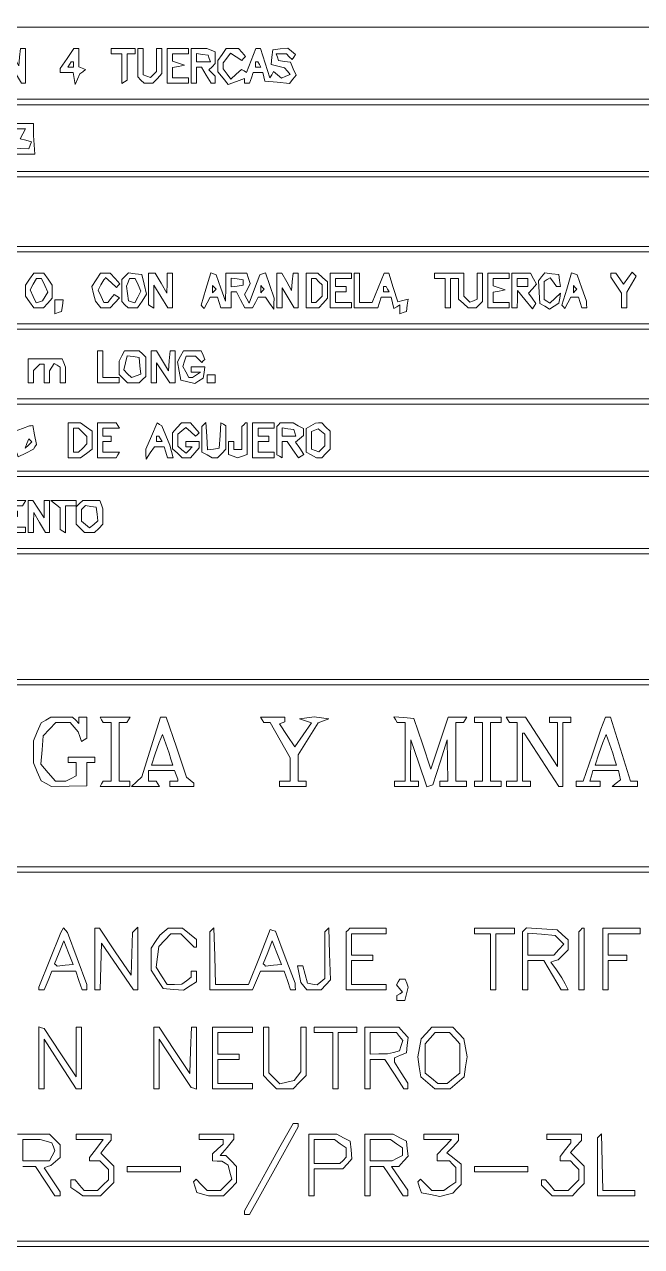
# Paper-space layout 'AN-05-DGE-020' of a CAD drawing. Header units: metres, sheet in millimetres. Extents: x 12 to 193, y 4 to 291.
# Drawn here: x 128.2 to 157.2, y 24.9 to 82.4 of the extents above; entities that cross this region are included whole.
import ezdxf

# ---------------------------------------------------------------- set-up
doc = ezdxf.new("R2010")
doc.units = ezdxf.units.M
doc.layers.add('DGE_CONTORNOS', color=7, linetype='Continuous', lineweight=0)
doc.layers.add('DGE_DATOS', color=7, linetype='Continuous', lineweight=0)

# ---------------------------------------------------------------- blocks, each defined once
blk = doc.blocks.new('LP_REF_DGE_MT_020')
at = {"layer": 'DGE_CONTORNOS'}
for points in [[(29.454, 147.095), (29.454, 24.935), (111.022, 24.935), (192.59, 24.935), (192.59, 147.095), (192.59, 269.255), (111.022, 269.255), (29.454, 269.255)], [(180.022, 80.548), (180.022, 78.851), (120.699, 78.851), (61.377, 78.851), (61.377, 80.548), (61.377, 82.245), (120.699, 82.245), (180.022, 82.245)], [(127.235, 80.422), (127.235, 79.605), (127.361, 79.605), (127.486, 79.605), (127.492, 80.077), (127.497, 80.548), (127.775, 80.078), (128.052, 79.608), (128.146, 79.607), (128.24, 79.605), (128.24, 80.422), (128.24, 81.239), (128.123, 81.239), (128.005, 81.239), (127.965, 80.831), (127.926, 80.422), (127.703, 80.831), (127.48, 81.239), (127.357, 81.239), (127.235, 81.239)], [(130.193, 80.77), (129.874, 80.301), (129.874, 80.205), (129.874, 80.108), (130.18, 80.108), (130.485, 80.108), (130.535, 79.825), (130.584, 79.543), (130.691, 79.794), (130.799, 80.045), (130.933, 80.149), (131.068, 80.253), (130.911, 80.317), (130.754, 80.38), (130.754, 80.81), (130.754, 81.239), (130.633, 81.239), (130.512, 81.239)], [(132.262, 81.113), (132.262, 80.988), (132.514, 80.988), (132.765, 80.988), (132.765, 80.289), (132.765, 79.591), (132.891, 79.668), (133.016, 79.746), (133.016, 80.367), (133.016, 80.988), (133.205, 80.988), (133.393, 80.988), (133.393, 81.113), (133.393, 81.239), (132.828, 81.239), (132.262, 81.239)], [(133.519, 80.573), (133.519, 79.907), (133.67, 79.756), (133.821, 79.605), (134.027, 79.605), (134.234, 79.605), (134.442, 79.835), (134.65, 80.065), (134.65, 80.652), (134.65, 81.239), (134.525, 81.239), (134.399, 81.239), (134.399, 80.699), (134.399, 80.158), (134.258, 80.017), (134.117, 79.876), (133.944, 79.943), (133.77, 80.009), (133.77, 80.624), (133.77, 81.239), (133.645, 81.239), (133.519, 81.239)], [(134.902, 80.422), (134.902, 79.605), (135.404, 79.605), (135.907, 79.605), (135.907, 79.731), (135.907, 79.857), (135.53, 79.857), (135.153, 79.857), (135.153, 80.099), (135.153, 80.342), (135.436, 80.398), (135.719, 80.453), (135.436, 80.547), (135.153, 80.64), (135.153, 80.814), (135.153, 80.988), (135.53, 80.988), (135.907, 80.988), (135.907, 81.113), (135.907, 81.239), (135.404, 81.239), (134.902, 81.239)], [(136.033, 80.422), (136.033, 79.605), (136.158, 79.605), (136.284, 79.605), (136.284, 79.982), (136.284, 80.359), (136.403, 80.359), (136.521, 80.359), (136.744, 79.982), (136.967, 79.605), (137.065, 79.605), (137.164, 79.605), (137.164, 79.769), (137.164, 79.932), (137.013, 80.083), (136.862, 80.234), (137.013, 80.385), (137.164, 80.535), (137.164, 80.811), (137.164, 81.087), (136.965, 81.163), (136.766, 81.239), (136.399, 81.239), (136.033, 81.239)], [(136.882, 80.768), (136.933, 80.611), (136.609, 80.611), (136.284, 80.611), (136.284, 80.808), (136.284, 81.005), (136.557, 80.965), (136.83, 80.925)], [(137.485, 80.96), (137.29, 80.681), (137.29, 80.408), (137.29, 80.136), (137.53, 79.839), (137.77, 79.543), (138.158, 79.689), (138.546, 79.835), (138.546, 79.72), (138.546, 79.605), (138.664, 79.605), (138.781, 79.605), (138.861, 79.857), (138.94, 80.108), (139.174, 80.108), (139.408, 80.108), (139.448, 79.904), (139.489, 79.7), (140.069, 79.651), (140.649, 79.601), (140.81, 79.795), (140.971, 79.99), (140.834, 80.291), (140.697, 80.591), (140.417, 80.633), (140.137, 80.674), (140.085, 80.831), (140.034, 80.988), (140.27, 80.988), (140.507, 80.988), (140.644, 80.851), (140.78, 80.715), (140.856, 80.837), (140.932, 80.959), (140.752, 81.108), (140.573, 81.257), (140.219, 81.217), (139.866, 81.176), (139.827, 80.835), (139.787, 80.494), (140.104, 80.414), (140.421, 80.335), (140.555, 80.173), (140.689, 80.012), (140.482, 79.932), (140.274, 79.852), (140.092, 80.004), (139.91, 80.155), (139.817, 80.005), (139.724, 79.854), (139.506, 80.547), (139.288, 81.239), (139.179, 81.239), (139.07, 81.239), (138.855, 80.676), (138.64, 80.113), (138.522, 80.186), (138.405, 80.258), (138.15, 80.028), (137.895, 79.797), (137.718, 80.039), (137.541, 80.282), (137.541, 80.422), (137.541, 80.563), (137.707, 80.79), (137.874, 81.018), (138.141, 80.85), (138.409, 80.683), (138.496, 80.77), (138.582, 80.856), (138.423, 81.048), (138.264, 81.239), (137.973, 81.239), (137.681, 81.239)], [(130.503, 80.485), (130.503, 80.359), (130.37, 80.359), (130.236, 80.359), (130.314, 80.485), (130.392, 80.611), (130.447, 80.611), (130.503, 80.611)], [(139.238, 80.485), (139.315, 80.359), (139.182, 80.359), (139.049, 80.359), (139.049, 80.485), (139.049, 80.611), (139.105, 80.611), (139.16, 80.611)], [(180.022, 77.029), (180.022, 75.458), (120.699, 75.458), (61.377, 75.458), (61.377, 77.029), (61.377, 78.6), (120.699, 78.6), (180.022, 78.6)], [(127.738, 77.594), (127.738, 77.469), (127.993, 77.469), (128.249, 77.469), (128.122, 77.231), (127.995, 76.994), (128.257, 76.925), (128.518, 76.857), (128.46, 76.692), (128.402, 76.526), (128.001, 76.545), (127.599, 76.565), (127.647, 76.42), (127.696, 76.275), (128.188, 76.275), (128.68, 76.275), (128.651, 76.715), (128.621, 77.155), (128.618, 77.437), (128.615, 77.72), (128.176, 77.72), (127.738, 77.72)], [(180.022, 73.573), (180.022, 71.939), (120.699, 71.939), (61.377, 71.939), (61.377, 73.573), (61.377, 75.207), (120.699, 75.207), (180.022, 75.207)], [(180.022, 69.991), (180.022, 68.294), (120.699, 68.294), (61.377, 68.294), (61.377, 69.991), (61.377, 71.688), (120.699, 71.688), (180.022, 71.688)], [(128.436, 70.403), (128.24, 70.123), (128.24, 69.865), (128.24, 69.607), (128.436, 69.328), (128.632, 69.048), (128.856, 69.048), (129.081, 69.048), (129.289, 69.278), (129.497, 69.508), (129.497, 69.816), (129.497, 70.123), (129.302, 70.403), (129.106, 70.682), (128.869, 70.682), (128.632, 70.682)], [(131.56, 70.369), (131.355, 70.056), (131.442, 69.71), (131.528, 69.364), (131.659, 69.206), (131.79, 69.048), (132.007, 69.048), (132.223, 69.048), (132.439, 69.287), (132.656, 69.526), (132.536, 69.6), (132.416, 69.674), (132.261, 69.487), (132.106, 69.3), (132.016, 69.3), (131.926, 69.3), (131.793, 69.59), (131.661, 69.881), (131.791, 70.125), (131.922, 70.368), (131.966, 70.42), (132.009, 70.471), (132.262, 70.242), (132.515, 70.013), (132.597, 70.096), (132.68, 70.178), (132.451, 70.43), (132.223, 70.682), (131.994, 70.682), (131.765, 70.682)], [(132.921, 70.537), (132.765, 70.38), (132.765, 69.865), (132.765, 69.35), (132.916, 69.199), (133.067, 69.048), (133.29, 69.048), (133.513, 69.048), (133.725, 69.371), (133.936, 69.694), (133.822, 70.157), (133.708, 70.619), (133.392, 70.656), (133.077, 70.693)], [(134.022, 69.935), (134.022, 69.189), (134.147, 69.111), (134.273, 69.033), (134.278, 69.575), (134.283, 70.117), (134.605, 69.582), (134.927, 69.048), (135.04, 69.048), (135.153, 69.048), (135.153, 69.865), (135.153, 70.682), (135.027, 70.682), (134.902, 70.682), (134.896, 70.211), (134.89, 69.74), (134.613, 70.21), (134.336, 70.68), (134.179, 70.681), (134.022, 70.682)], [(136.725, 69.931), (136.495, 69.172), (136.568, 69.1), (136.641, 69.027), (136.781, 69.289), (136.921, 69.551), (137.097, 69.551), (137.273, 69.551), (137.352, 69.3), (137.432, 69.048), (137.675, 69.048), (137.918, 69.048), (137.918, 69.425), (137.918, 69.802), (138.04, 69.802), (138.163, 69.802), (138.358, 69.425), (138.553, 69.048), (138.734, 69.048), (138.915, 69.048), (139.049, 69.3), (139.184, 69.551), (139.352, 69.551), (139.521, 69.551), (139.718, 69.268), (139.916, 68.985), (139.922, 69.246), (139.929, 69.506), (139.727, 70.1), (139.524, 70.694), (139.392, 70.65), (139.26, 70.606), (139.008, 69.943), (138.756, 69.279), (138.646, 69.476), (138.536, 69.673), (138.674, 69.931), (138.812, 70.189), (138.733, 70.436), (138.655, 70.682), (138.161, 70.682), (137.667, 70.682), (137.657, 70.022), (137.647, 69.362), (137.429, 69.983), (137.21, 70.604), (137.082, 70.646), (136.954, 70.689)], [(140.055, 69.865), (140.055, 69.048), (140.18, 69.048), (140.306, 69.048), (140.312, 69.52), (140.317, 69.991), (140.594, 69.521), (140.872, 69.051), (140.966, 69.05), (141.06, 69.048), (141.06, 69.865), (141.06, 70.682), (140.942, 70.682), (140.825, 70.682), (140.785, 70.274), (140.745, 69.865), (140.522, 70.274), (140.299, 70.682), (140.177, 70.682), (140.055, 70.682)], [(141.437, 69.865), (141.437, 69.048), (141.732, 69.048), (142.027, 69.048), (142.235, 69.278), (142.443, 69.508), (142.443, 69.887), (142.443, 70.266), (142.213, 70.474), (141.983, 70.682), (141.71, 70.682), (141.437, 70.682)], [(142.568, 69.865), (142.568, 69.048), (143.071, 69.048), (143.574, 69.048), (143.574, 69.174), (143.574, 69.3), (143.197, 69.3), (142.82, 69.3), (142.82, 69.551), (142.82, 69.802), (143.071, 69.802), (143.322, 69.802), (143.322, 69.928), (143.322, 70.054), (143.071, 70.054), (142.82, 70.054), (142.82, 70.242), (142.82, 70.431), (143.197, 70.431), (143.574, 70.431), (143.574, 70.556), (143.574, 70.682), (143.071, 70.682), (142.568, 70.682)], [(143.699, 69.865), (143.699, 69.048), (144.256, 69.048), (144.814, 69.048), (144.893, 69.3), (144.973, 69.551), (145.201, 69.551), (145.43, 69.551), (145.499, 69.287), (145.568, 69.023), (145.702, 69.106), (145.836, 69.189), (145.836, 68.982), (145.836, 68.776), (145.993, 68.828), (146.15, 68.879), (146.193, 69.17), (146.235, 69.46), (145.99, 69.396), (145.746, 69.332), (145.533, 70.007), (145.32, 70.682), (145.216, 70.682), (145.111, 70.682), (144.831, 69.991), (144.55, 69.3), (144.25, 69.3), (143.951, 69.3), (143.951, 69.991), (143.951, 70.682), (143.825, 70.682), (143.699, 70.682)], [(147.47, 70.556), (147.47, 70.431), (147.721, 70.431), (147.973, 70.431), (147.973, 69.74), (147.973, 69.048), (148.098, 69.048), (148.224, 69.048), (148.224, 69.74), (148.224, 70.431), (148.412, 70.431), (148.601, 70.431), (148.601, 69.948), (148.601, 69.464), (148.831, 69.256), (149.061, 69.048), (149.246, 69.048), (149.431, 69.048), (149.581, 69.199), (149.732, 69.35), (149.732, 70.016), (149.732, 70.682), (149.606, 70.682), (149.481, 70.682), (149.481, 70.067), (149.481, 69.452), (149.308, 69.386), (149.134, 69.319), (148.993, 69.46), (148.852, 69.601), (148.852, 70.142), (148.852, 70.682), (148.161, 70.682), (147.47, 70.682)], [(149.984, 69.865), (149.984, 69.048), (150.486, 69.048), (150.989, 69.048), (150.989, 69.174), (150.989, 69.3), (150.612, 69.3), (150.235, 69.3), (150.235, 69.542), (150.235, 69.785), (150.518, 69.841), (150.8, 69.896), (150.518, 69.99), (150.235, 70.083), (150.235, 70.257), (150.235, 70.431), (150.612, 70.431), (150.989, 70.431), (150.989, 70.556), (150.989, 70.682), (150.486, 70.682), (149.984, 70.682)], [(151.115, 69.865), (151.115, 69.048), (151.24, 69.048), (151.366, 69.048), (151.369, 69.457), (151.373, 69.865), (151.727, 69.438), (152.082, 69.01), (152.16, 69.136), (152.238, 69.263), (152.063, 69.501), (151.888, 69.74), (152.077, 69.949), (152.266, 70.159), (152.126, 70.42), (151.986, 70.682), (151.55, 70.682), (151.115, 70.682)], [(152.51, 70.509), (152.356, 70.324), (152.395, 69.793), (152.434, 69.262), (152.654, 69.125), (152.874, 68.987), (153.094, 69.125), (153.314, 69.264), (153.36, 69.502), (153.406, 69.74), (153.148, 69.507), (152.89, 69.275), (152.756, 69.358), (152.623, 69.44), (152.623, 69.865), (152.623, 70.29), (152.768, 70.38), (152.912, 70.469), (153.064, 70.261), (153.216, 70.054), (153.305, 70.054), (153.394, 70.054), (153.354, 70.337), (153.314, 70.619), (152.989, 70.657), (152.664, 70.695)], [(153.692, 69.931), (153.462, 69.172), (153.535, 69.1), (153.608, 69.027), (153.748, 69.289), (153.889, 69.551), (154.064, 69.551), (154.24, 69.551), (154.32, 69.3), (154.399, 69.048), (154.517, 69.048), (154.634, 69.048), (154.624, 69.205), (154.614, 69.362), (154.396, 69.983), (154.177, 70.604), (154.049, 70.646), (153.922, 70.689)], [(155.766, 70.588), (155.767, 70.494), (156.016, 70.117), (156.266, 69.74), (156.267, 69.394), (156.268, 69.048), (156.393, 69.048), (156.519, 69.048), (156.519, 69.415), (156.519, 69.782), (156.737, 70.161), (156.954, 70.54), (156.859, 70.635), (156.765, 70.73), (156.566, 70.446), (156.367, 70.162), (156.184, 70.422), (156.002, 70.682), (155.883, 70.682), (155.765, 70.682)], [(129.147, 70.107), (129.295, 69.783), (129.167, 69.58), (129.039, 69.377), (128.893, 69.329), (128.747, 69.28), (128.606, 69.588), (128.466, 69.896), (128.609, 70.164), (128.752, 70.431), (128.876, 70.431), (129, 70.431)], [(133.535, 70.132), (133.671, 69.834), (133.523, 69.559), (133.376, 69.284), (133.228, 69.333), (133.079, 69.382), (133.038, 69.728), (132.998, 70.075), (133.066, 70.253), (133.134, 70.431), (133.266, 70.431), (133.399, 70.431)], [(137.122, 69.844), (137.038, 69.76), (137.038, 69.928), (137.038, 70.096), (137.122, 70.012), (137.206, 69.928)], [(138.484, 70.242), (138.484, 70.117), (138.201, 70.076), (137.918, 70.036), (137.918, 70.242), (137.918, 70.448), (138.201, 70.408), (138.484, 70.368)], [(139.384, 69.844), (139.3, 69.76), (139.3, 69.928), (139.3, 70.096), (139.384, 70.012), (139.468, 69.928)], [(142.04, 70.28), (142.191, 70.129), (142.191, 69.865), (142.191, 69.601), (142.04, 69.45), (141.89, 69.3), (141.789, 69.3), (141.688, 69.3), (141.688, 69.865), (141.688, 70.431), (141.789, 70.431), (141.89, 70.431)], [(151.869, 70.242), (151.869, 70.054), (151.617, 70.054), (151.366, 70.054), (151.366, 70.242), (151.366, 70.431), (151.617, 70.431), (151.869, 70.431)], [(154.089, 69.844), (154.005, 69.76), (154.005, 69.928), (154.005, 70.096), (154.089, 70.012), (154.173, 69.928)], [(145.27, 69.928), (145.348, 69.802), (145.215, 69.802), (145.082, 69.802), (145.082, 69.928), (145.082, 70.054), (145.137, 70.054), (145.193, 70.054)], [(129.623, 69.101), (129.623, 68.776), (129.78, 68.828), (129.937, 68.879), (129.977, 69.152), (130.017, 69.425), (129.82, 69.425), (129.623, 69.425)], [(180.022, 66.409), (180.022, 64.775), (120.699, 64.775), (61.377, 64.775), (61.377, 66.409), (61.377, 68.043), (120.699, 68.043), (180.022, 68.043)], [(128.366, 66.095), (128.366, 65.529), (128.492, 65.529), (128.617, 65.529), (128.617, 65.818), (128.617, 66.107), (128.768, 66.258), (128.919, 66.409), (129.02, 66.409), (129.12, 66.409), (129.12, 65.969), (129.12, 65.529), (129.246, 65.529), (129.372, 65.529), (129.373, 65.812), (129.375, 66.095), (129.485, 66.268), (129.595, 66.441), (129.735, 66.355), (129.874, 66.269), (129.874, 65.899), (129.874, 65.529), (130, 65.529), (130.126, 65.529), (130.126, 65.896), (130.126, 66.263), (130.049, 66.462), (129.973, 66.66), (129.17, 66.66), (128.366, 66.66)], [(131.634, 66.283), (131.634, 65.529), (132.137, 65.529), (132.639, 65.529), (132.639, 65.655), (132.639, 65.781), (132.262, 65.781), (131.885, 65.781), (131.885, 66.409), (131.885, 67.037), (131.759, 67.037), (131.634, 67.037)], [(132.769, 66.794), (132.639, 66.551), (132.639, 66.238), (132.639, 65.924), (132.837, 65.727), (133.034, 65.529), (133.314, 65.529), (133.594, 65.529), (133.745, 65.68), (133.896, 65.831), (133.896, 66.283), (133.896, 66.736), (133.745, 66.887), (133.594, 67.037), (133.247, 67.037), (132.899, 67.037)], [(133.62, 66.331), (133.658, 65.938), (133.441, 65.855), (133.223, 65.771), (133.041, 65.954), (132.858, 66.136), (132.942, 66.469), (133.025, 66.802), (133.304, 66.763), (133.582, 66.723)], [(134.147, 66.283), (134.147, 65.529), (134.273, 65.529), (134.399, 65.529), (134.399, 65.998), (134.399, 66.467), (134.718, 65.998), (135.036, 65.529), (135.157, 65.529), (135.279, 65.529), (135.279, 66.283), (135.279, 67.037), (135.161, 67.037), (135.042, 67.037), (135.003, 66.566), (134.964, 66.095), (134.686, 66.566), (134.407, 67.037), (134.277, 67.037), (134.147, 67.037)], [(135.523, 66.773), (135.381, 66.508), (135.461, 66.083), (135.541, 65.657), (135.869, 65.575), (136.197, 65.492), (136.398, 65.618), (136.598, 65.743), (136.638, 66.013), (136.679, 66.283), (136.356, 66.283), (136.033, 66.283), (136.033, 66.158), (136.033, 66.032), (136.253, 66.03), (136.473, 66.028), (136.284, 65.906), (136.096, 65.784), (136.006, 65.783), (135.916, 65.781), (135.779, 66.037), (135.642, 66.293), (135.72, 66.539), (135.798, 66.786), (136.016, 66.786), (136.234, 66.786), (136.383, 66.637), (136.531, 66.489), (136.599, 66.557), (136.667, 66.624), (136.588, 66.831), (136.509, 67.037), (136.087, 67.037), (135.665, 67.037)], [(136.787, 65.718), (136.787, 65.529), (136.975, 65.529), (137.164, 65.529), (137.164, 65.718), (137.164, 65.906), (136.975, 65.906), (136.787, 65.906)], [(180.022, 62.953), (180.022, 61.382), (120.699, 61.382), (61.377, 61.382), (61.377, 62.953), (61.377, 64.524), (120.699, 64.524), (180.022, 64.524)], [(128.094, 63.376), (127.759, 63.253), (127.683, 63.055), (127.607, 62.858), (127.754, 62.453), (127.9, 62.048), (128.256, 62.226), (128.612, 62.403), (128.684, 62.519), (128.755, 62.634), (128.672, 63.076), (128.589, 63.518), (128.509, 63.508), (128.429, 63.499)], [(130.251, 62.827), (130.251, 62.01), (130.538, 62.01), (130.824, 62.01), (131.103, 62.206), (131.382, 62.402), (131.382, 62.827), (131.382, 63.253), (131.103, 63.448), (130.824, 63.644), (130.538, 63.644), (130.251, 63.644)], [(130.934, 63.195), (131.131, 62.998), (131.131, 62.827), (131.131, 62.657), (130.934, 62.459), (130.736, 62.262), (130.619, 62.262), (130.503, 62.262), (130.503, 62.827), (130.503, 63.393), (130.619, 63.393), (130.736, 63.393)], [(131.634, 62.827), (131.634, 62.01), (132.066, 62.01), (132.499, 62.01), (132.576, 62.136), (132.654, 62.262), (132.27, 62.262), (131.885, 62.262), (131.885, 62.513), (131.885, 62.764), (132.074, 62.764), (132.262, 62.764), (132.262, 62.89), (132.262, 63.016), (132.074, 63.016), (131.885, 63.016), (131.885, 63.204), (131.885, 63.393), (132.27, 63.393), (132.654, 63.393), (132.576, 63.518), (132.499, 63.644), (132.066, 63.644), (131.634, 63.644)], [(134.162, 63.022), (133.896, 62.404), (133.903, 62.175), (133.909, 61.947), (134.107, 62.23), (134.304, 62.513), (134.531, 62.513), (134.759, 62.513), (134.839, 62.262), (134.919, 62.01), (135.049, 62.01), (135.18, 62.01), (135.107, 62.3), (135.035, 62.59), (134.844, 63.046), (134.654, 63.501), (134.541, 63.571), (134.428, 63.641)], [(135.361, 63.414), (135.153, 63.184), (135.153, 62.805), (135.153, 62.426), (135.383, 62.218), (135.613, 62.01), (135.803, 62.01), (135.994, 62.01), (136.202, 62.24), (136.41, 62.47), (136.41, 62.617), (136.41, 62.764), (136.096, 62.764), (135.781, 62.764), (135.781, 62.639), (135.781, 62.513), (135.932, 62.513), (136.083, 62.513), (135.937, 62.367), (135.792, 62.222), (135.598, 62.383), (135.404, 62.544), (135.404, 62.827), (135.404, 63.111), (135.595, 63.269), (135.786, 63.427), (136.014, 63.221), (136.242, 63.015), (136.326, 63.099), (136.41, 63.184), (136.202, 63.414), (135.994, 63.644), (135.781, 63.644), (135.569, 63.644)], [(136.63, 63.572), (136.535, 63.477), (136.535, 62.874), (136.535, 62.27), (136.779, 62.14), (137.022, 62.01), (137.147, 62.01), (137.272, 62.01), (137.469, 62.208), (137.667, 62.405), (137.667, 62.954), (137.667, 63.504), (137.548, 63.577), (137.429, 63.65), (137.391, 63.05), (137.352, 62.45), (137.076, 62.411), (136.8, 62.372), (136.762, 63.019), (136.724, 63.667)], [(138.504, 63.56), (138.421, 63.477), (138.421, 62.932), (138.421, 62.387), (138.232, 62.387), (138.044, 62.387), (138.044, 62.576), (138.044, 62.764), (137.918, 62.764), (137.792, 62.764), (137.792, 62.464), (137.792, 62.163), (137.999, 62.084), (138.205, 62.005), (138.438, 62.079), (138.672, 62.153), (138.672, 62.898), (138.672, 63.644), (138.63, 63.644), (138.588, 63.644)], [(138.923, 62.827), (138.923, 62.01), (139.426, 62.01), (139.929, 62.01), (139.929, 62.136), (139.929, 62.262), (139.552, 62.262), (139.175, 62.262), (139.175, 62.513), (139.175, 62.764), (139.426, 62.764), (139.678, 62.764), (139.678, 62.89), (139.678, 63.016), (139.426, 63.016), (139.175, 63.016), (139.175, 63.204), (139.175, 63.393), (139.552, 63.393), (139.929, 63.393), (139.929, 63.518), (139.929, 63.644), (139.426, 63.644), (138.923, 63.644)], [(140.138, 63.56), (140.055, 63.477), (140.055, 62.814), (140.055, 62.151), (140.18, 62.073), (140.306, 61.995), (140.306, 62.38), (140.306, 62.764), (140.423, 62.764), (140.54, 62.764), (140.81, 62.386), (141.079, 62.007), (141.202, 62.083), (141.325, 62.159), (141.134, 62.45), (140.944, 62.741), (141.128, 62.894), (141.311, 63.046), (141.311, 63.215), (141.311, 63.384), (141.068, 63.514), (140.825, 63.644), (140.524, 63.644), (140.222, 63.644)], [(140.904, 63.173), (140.955, 63.016), (140.631, 63.016), (140.306, 63.016), (140.306, 63.213), (140.306, 63.41), (140.579, 63.37), (140.852, 63.33)], [(141.657, 63.508), (141.437, 63.38), (141.437, 62.825), (141.437, 62.27), (141.68, 62.14), (141.923, 62.01), (142.048, 62.01), (142.173, 62.01), (142.371, 62.208), (142.568, 62.405), (142.568, 62.827), (142.568, 63.249), (142.371, 63.447), (142.173, 63.644), (142.025, 63.64), (141.877, 63.636)], [(142.317, 62.837), (142.317, 62.563), (142.176, 62.422), (142.035, 62.281), (141.862, 62.348), (141.688, 62.414), (141.688, 62.83), (141.688, 63.246), (141.846, 63.303), (142.003, 63.359), (142.16, 63.235), (142.317, 63.111)], [(128.382, 62.605), (128.225, 62.45), (128.311, 62.676), (128.397, 62.901), (128.467, 62.831), (128.538, 62.76)], [(134.587, 62.89), (134.665, 62.764), (134.532, 62.764), (134.399, 62.764), (134.399, 62.89), (134.399, 63.016), (134.454, 63.016), (134.51, 63.016)], [(180.022, 59.434), (180.022, 57.737), (120.699, 57.737), (61.377, 57.737), (61.377, 59.434), (61.377, 61.131), (120.699, 61.131), (180.022, 61.131)], [(127.109, 59.245), (127.109, 58.491), (127.675, 58.491), (128.24, 58.491), (128.24, 58.617), (128.24, 58.743), (127.8, 58.743), (127.361, 58.743), (127.361, 58.994), (127.361, 59.245), (127.612, 59.245), (127.863, 59.245), (127.863, 59.371), (127.863, 59.497), (127.612, 59.497), (127.361, 59.497), (127.361, 59.622), (127.361, 59.748), (127.73, 59.748), (128.1, 59.748), (128.178, 59.874), (128.255, 59.999), (127.682, 59.999), (127.109, 59.999)], [(128.366, 59.245), (128.366, 58.491), (128.492, 58.491), (128.617, 58.491), (128.623, 58.963), (128.629, 59.434), (128.906, 58.964), (129.183, 58.494), (129.277, 58.492), (129.372, 58.491), (129.372, 59.245), (129.372, 59.999), (129.246, 59.999), (129.12, 59.999), (129.118, 59.591), (129.116, 59.182), (128.854, 59.591), (128.593, 59.999), (128.479, 59.999), (128.366, 59.999)], [(129.654, 59.824), (129.874, 59.657), (129.874, 59.145), (129.874, 58.632), (130, 58.554), (130.126, 58.476), (130.126, 59.112), (130.126, 59.748), (130.377, 59.748), (130.628, 59.748), (130.628, 59.874), (130.628, 59.999), (130.031, 59.995), (129.434, 59.991)], [(130.779, 59.849), (130.628, 59.698), (130.628, 59.292), (130.628, 58.886), (130.826, 58.689), (131.023, 58.491), (131.257, 58.491), (131.49, 58.491), (131.688, 58.689), (131.885, 58.886), (131.885, 59.244), (131.885, 59.602), (131.809, 59.801), (131.733, 59.999), (131.331, 59.999), (130.93, 59.999)], [(131.609, 59.36), (131.647, 59.035), (131.452, 58.874), (131.257, 58.712), (131.068, 58.868), (130.88, 59.025), (130.88, 59.303), (130.88, 59.58), (130.969, 59.67), (131.058, 59.759), (131.314, 59.722), (131.571, 59.685)], [(180.022, 54.532), (180.022, 51.579), (120.699, 51.579), (61.377, 51.579), (61.377, 54.532), (61.377, 57.486), (120.699, 57.486), (180.022, 57.486)], [(192.339, 47.054), (192.339, 42.781), (117.62, 42.781), (42.902, 42.781), (42.902, 47.054), (42.902, 51.328), (117.62, 51.328), (192.339, 51.328)], [(129.203, 49.677), (128.971, 49.542), (128.794, 49.119), (128.617, 48.696), (128.617, 48.186), (128.617, 47.675), (128.795, 47.249), (128.973, 46.823), (129.219, 46.692), (129.464, 46.56), (130.298, 46.575), (131.131, 46.589), (131.131, 47.136), (131.131, 47.683), (131.32, 47.683), (131.508, 47.683), (131.508, 47.809), (131.508, 47.934), (130.88, 47.934), (130.251, 47.934), (130.251, 47.809), (130.251, 47.683), (130.44, 47.683), (130.628, 47.683), (130.628, 47.373), (130.628, 47.063), (130.385, 46.933), (130.142, 46.803), (129.894, 46.803), (129.645, 46.803), (129.306, 47.206), (128.968, 47.608), (129.023, 48.275), (129.078, 48.942), (129.372, 49.255), (129.667, 49.568), (130.002, 49.568), (130.338, 49.568), (130.527, 49.348), (130.716, 49.128), (130.797, 48.9), (130.878, 48.672), (131.005, 48.751), (131.131, 48.829), (131.131, 49.324), (131.131, 49.819), (130.943, 49.819), (130.754, 49.819), (130.754, 49.669), (130.754, 49.518), (130.603, 49.669), (130.452, 49.819), (129.943, 49.816), (129.434, 49.812)], [(131.822, 49.694), (131.9, 49.568), (132.081, 49.568), (132.262, 49.568), (132.262, 48.186), (132.262, 46.803), (132.081, 46.803), (131.9, 46.803), (131.822, 46.677), (131.745, 46.552), (132.443, 46.552), (133.142, 46.552), (133.142, 46.677), (133.142, 46.803), (132.891, 46.803), (132.639, 46.803), (132.639, 48.186), (132.639, 49.568), (132.82, 49.568), (133.001, 49.568), (133.079, 49.694), (133.157, 49.819), (132.451, 49.819), (131.745, 49.819)], [(134.15, 48.413), (133.713, 47.011), (133.467, 46.781), (133.22, 46.552), (133.88, 46.552), (134.539, 46.552), (134.462, 46.677), (134.384, 46.803), (134.203, 46.803), (134.022, 46.803), (134.022, 47.054), (134.022, 47.306), (134.637, 47.306), (135.252, 47.306), (135.328, 47.107), (135.404, 46.908), (135.404, 46.856), (135.404, 46.803), (135.216, 46.803), (135.027, 46.803), (135.027, 46.677), (135.027, 46.552), (135.593, 46.552), (136.158, 46.552), (136.158, 46.632), (136.158, 46.713), (135.987, 46.852), (135.815, 46.992), (135.339, 48.406), (134.863, 49.819), (134.725, 49.817), (134.587, 49.816)], [(139.363, 49.694), (139.441, 49.568), (139.591, 49.567), (139.74, 49.566), (140.212, 48.737), (140.683, 47.908), (140.683, 47.355), (140.683, 46.803), (140.432, 46.803), (140.18, 46.803), (140.18, 46.677), (140.18, 46.552), (140.809, 46.552), (141.437, 46.552), (141.437, 46.677), (141.437, 46.803), (141.249, 46.803), (141.06, 46.803), (141.06, 47.425), (141.06, 48.047), (141.531, 48.797), (142.003, 49.546), (142.254, 49.638), (142.505, 49.729), (142.16, 49.783), (141.814, 49.836), (141.469, 49.783), (141.123, 49.729), (141.402, 49.635), (141.682, 49.541), (141.294, 48.977), (140.906, 48.413), (140.544, 48.959), (140.183, 49.505), (140.307, 49.547), (140.432, 49.589), (140.432, 49.704), (140.432, 49.819), (139.859, 49.819), (139.286, 49.819)], [(145.642, 49.702), (145.725, 49.568), (145.906, 49.568), (146.087, 49.568), (146.087, 48.186), (146.087, 46.803), (145.836, 46.803), (145.585, 46.803), (145.585, 46.677), (145.585, 46.552), (146.15, 46.552), (146.716, 46.552), (146.716, 46.677), (146.716, 46.803), (146.527, 46.803), (146.339, 46.803), (146.349, 47.777), (146.359, 48.751), (146.738, 47.645), (147.118, 46.539), (147.26, 46.586), (147.402, 46.634), (147.738, 47.692), (148.074, 48.751), (148.086, 47.777), (148.098, 46.803), (147.91, 46.803), (147.721, 46.803), (147.721, 46.677), (147.721, 46.552), (148.35, 46.552), (148.978, 46.552), (148.978, 46.677), (148.978, 46.803), (148.727, 46.803), (148.475, 46.803), (148.475, 48.186), (148.475, 49.568), (148.656, 49.568), (148.838, 49.568), (148.915, 49.694), (148.993, 49.819), (148.556, 49.819), (148.119, 49.819), (147.711, 48.594), (147.303, 47.369), (146.905, 48.563), (146.508, 49.757), (146.034, 49.796), (145.559, 49.836)], [(149.355, 49.694), (149.355, 49.568), (149.544, 49.568), (149.732, 49.568), (149.732, 48.186), (149.732, 46.803), (149.544, 46.803), (149.355, 46.803), (149.355, 46.677), (149.355, 46.552), (149.984, 46.552), (150.612, 46.552), (150.612, 46.677), (150.612, 46.803), (150.361, 46.803), (150.109, 46.803), (150.109, 48.186), (150.109, 49.568), (150.361, 49.568), (150.612, 49.568), (150.612, 49.694), (150.612, 49.819), (149.984, 49.819), (149.355, 49.819)], [(150.926, 49.694), (151.004, 49.568), (151.185, 49.568), (151.366, 49.568), (151.366, 48.186), (151.366, 46.803), (151.115, 46.803), (150.863, 46.803), (150.863, 46.677), (150.863, 46.552), (151.429, 46.552), (151.994, 46.552), (151.994, 46.677), (151.994, 46.803), (151.806, 46.803), (151.617, 46.803), (151.617, 47.934), (151.617, 49.065), (151.654, 49.065), (151.691, 49.065), (152.502, 47.809), (153.314, 46.552), (153.408, 46.552), (153.503, 46.552), (153.503, 48.06), (153.503, 49.568), (153.691, 49.568), (153.88, 49.568), (153.88, 49.694), (153.88, 49.819), (153.377, 49.819), (152.874, 49.819), (152.874, 49.694), (152.874, 49.568), (153.063, 49.568), (153.251, 49.568), (153.251, 48.535), (153.251, 47.502), (152.502, 48.661), (151.752, 49.819), (151.3, 49.819), (150.848, 49.819)], [(155.405, 49.537), (155.302, 49.254), (154.885, 48.028), (154.467, 46.803), (154.299, 46.803), (154.131, 46.803), (154.131, 46.677), (154.131, 46.552), (154.697, 46.552), (155.262, 46.552), (155.262, 46.677), (155.262, 46.803), (155.023, 46.803), (154.783, 46.803), (154.849, 47.054), (154.914, 47.306), (155.519, 47.306), (156.124, 47.306), (156.169, 47.086), (156.214, 46.866), (156.021, 46.713), (155.828, 46.56), (156.425, 46.556), (157.022, 46.552), (157.022, 46.677), (157.022, 46.803), (156.854, 46.803), (156.687, 46.803), (156.22, 48.311), (155.754, 49.819), (155.631, 49.819), (155.507, 49.819)], [(135.081, 47.84), (135.17, 47.557), (134.664, 47.557), (134.159, 47.557), (134.344, 48.091), (134.529, 48.625), (134.603, 48.814), (134.677, 49.002), (134.834, 48.563), (134.991, 48.123)], [(155.944, 47.84), (156.033, 47.557), (155.528, 47.557), (155.022, 47.557), (155.207, 48.091), (155.392, 48.625), (155.466, 48.814), (155.541, 49.002), (155.698, 48.563), (155.855, 48.123)], [(170.344, 33.858), (170.344, 25.186), (119.82, 25.186), (69.295, 25.186), (69.295, 33.858), (69.295, 42.53), (119.82, 42.53), (170.344, 42.53)], [(129.962, 39.805), (129.895, 39.698), (129.382, 38.409), (128.869, 37.121), (128.869, 37.06), (128.869, 37), (128.993, 37), (129.117, 37), (129.301, 37.44), (129.484, 37.88), (130.047, 37.88), (130.609, 37.88), (130.754, 37.44), (130.899, 37), (131.015, 37), (131.131, 37), (131.131, 37.123), (131.131, 37.246), (130.676, 38.474), (130.221, 39.702), (130.125, 39.807), (130.028, 39.913)], [(131.508, 38.445), (131.508, 37), (131.629, 37), (131.75, 37), (131.786, 38.098), (131.822, 39.196), (132.568, 38.098), (133.313, 37), (133.416, 37), (133.519, 37), (133.519, 38.471), (133.519, 39.941), (133.399, 39.821), (133.279, 39.701), (133.242, 38.696), (133.205, 37.691), (132.463, 38.791), (131.722, 39.891), (131.615, 39.891), (131.508, 39.891)], [(134.755, 39.734), (134.561, 39.577), (134.354, 39.266), (134.147, 38.955), (134.147, 38.436), (134.147, 37.917), (134.434, 37.49), (134.721, 37.063), (135.198, 37.023), (135.675, 36.984), (135.979, 37.183), (136.284, 37.383), (136.284, 37.631), (136.284, 37.88), (136.158, 37.88), (136.033, 37.88), (136.033, 37.737), (136.033, 37.593), (135.813, 37.426), (135.593, 37.259), (135.245, 37.255), (134.898, 37.251), (134.642, 37.66), (134.386, 38.068), (134.445, 38.552), (134.504, 39.036), (134.787, 39.338), (135.071, 39.639), (135.306, 39.639), (135.541, 39.639), (135.856, 39.325), (136.17, 39.011), (136.227, 39.011), (136.284, 39.011), (136.284, 39.19), (136.284, 39.37), (135.953, 39.63), (135.622, 39.891), (135.286, 39.891), (134.95, 39.891)], [(137.007, 39.818), (136.912, 39.723), (136.912, 38.362), (136.912, 37), (137.916, 37), (138.92, 37), (139.104, 37.44), (139.288, 37.88), (139.85, 37.88), (140.412, 37.88), (140.557, 37.44), (140.702, 37), (140.818, 37), (140.934, 37), (140.928, 37.157), (140.922, 37.314), (140.457, 38.538), (139.992, 39.763), (139.871, 39.795), (139.751, 39.828), (139.243, 38.54), (138.735, 37.253), (137.954, 37.252), (137.172, 37.251), (137.137, 38.582), (137.101, 39.913)], [(142.411, 39.818), (142.317, 39.723), (142.317, 38.628), (142.317, 37.534), (142.134, 37.382), (141.952, 37.231), (141.73, 37.273), (141.509, 37.316), (141.392, 37.724), (141.275, 38.131), (141.152, 38.131), (141.029, 38.131), (141.108, 37.735), (141.187, 37.338), (141.328, 37.169), (141.468, 37), (141.81, 37), (142.152, 37), (142.365, 37.235), (142.578, 37.47), (142.542, 38.692), (142.505, 39.913)], [(143.406, 39.807), (143.322, 39.723), (143.322, 38.362), (143.322, 37), (144.265, 37), (145.208, 37), (145.208, 37.126), (145.208, 37.251), (144.391, 37.251), (143.574, 37.251), (143.574, 37.817), (143.574, 38.383), (144.076, 38.383), (144.579, 38.383), (144.579, 38.508), (144.579, 38.634), (144.076, 38.634), (143.574, 38.634), (143.574, 39.137), (143.574, 39.639), (144.391, 39.639), (145.208, 39.639), (145.208, 39.765), (145.208, 39.891), (144.349, 39.891), (143.49, 39.891)], [(149.355, 39.765), (149.355, 39.639), (149.732, 39.639), (150.109, 39.639), (150.109, 38.32), (150.109, 37), (150.235, 37), (150.361, 37), (150.361, 38.32), (150.361, 39.639), (150.8, 39.639), (151.24, 39.639), (151.24, 39.765), (151.24, 39.891), (150.298, 39.891), (149.355, 39.891)], [(151.712, 39.819), (151.617, 39.723), (151.617, 38.362), (151.617, 37), (151.743, 37), (151.869, 37), (151.869, 37.691), (151.869, 38.383), (152.239, 38.383), (152.609, 38.383), (153.022, 37.691), (153.436, 37), (153.599, 37), (153.763, 37), (153.615, 37.283), (153.467, 37.566), (153.208, 37.934), (152.95, 38.303), (153.116, 38.359), (153.283, 38.414), (153.518, 38.65), (153.754, 38.885), (153.754, 39.117), (153.754, 39.349), (153.498, 39.581), (153.242, 39.813), (152.524, 39.864), (151.806, 39.915)], [(153.347, 39.347), (153.549, 39.145), (153.318, 38.889), (153.087, 38.634), (152.478, 38.634), (151.869, 38.634), (151.869, 39.153), (151.869, 39.671), (152.507, 39.61), (153.144, 39.549)], [(154.341, 39.807), (154.257, 39.723), (154.257, 38.362), (154.257, 37), (154.382, 37), (154.508, 37), (154.508, 38.445), (154.508, 39.891), (154.466, 39.891), (154.424, 39.891)], [(155.388, 38.445), (155.388, 37), (155.514, 37), (155.639, 37), (155.639, 37.691), (155.639, 38.383), (156.079, 38.383), (156.519, 38.383), (156.519, 38.508), (156.519, 38.634), (156.079, 38.634), (155.639, 38.634), (155.639, 39.137), (155.639, 39.639), (156.393, 39.639), (157.147, 39.639), (157.147, 39.765), (157.147, 39.891), (156.268, 39.891), (155.388, 39.891)], [(130.099, 38.154), (129.724, 38.114), (129.668, 38.17), (129.612, 38.226), (129.827, 38.761), (130.041, 39.297), (130.258, 38.746), (130.475, 38.194)], [(139.903, 38.154), (139.528, 38.114), (139.472, 38.17), (139.416, 38.226), (139.63, 38.761), (139.844, 39.297), (140.061, 38.746), (140.278, 38.194)], [(145.77, 37.372), (145.689, 37.24), (145.831, 37.069), (145.974, 36.897), (145.842, 36.815), (145.71, 36.734), (145.71, 36.616), (145.71, 36.497), (145.896, 36.497), (146.083, 36.497), (146.161, 36.811), (146.24, 37.125), (146.168, 37.314), (146.095, 37.503), (145.973, 37.503), (145.851, 37.503)], [(128.869, 33.806), (128.869, 32.35), (128.994, 32.35), (129.12, 32.35), (129.122, 33.513), (129.123, 34.675), (129.872, 33.513), (130.621, 32.35), (130.75, 32.35), (130.88, 32.35), (130.88, 33.795), (130.88, 35.241), (130.754, 35.241), (130.628, 35.241), (130.628, 34.078), (130.628, 32.916), (129.875, 34.046), (129.122, 35.177), (128.995, 35.219), (128.869, 35.262)], [(134.273, 33.795), (134.273, 32.35), (134.399, 32.35), (134.525, 32.35), (134.525, 33.513), (134.525, 34.675), (135.278, 33.544), (136.031, 32.413), (136.158, 32.371), (136.284, 32.329), (136.284, 33.785), (136.284, 35.241), (136.163, 35.241), (136.043, 35.241), (136.006, 34.153), (135.97, 33.064), (135.246, 34.153), (134.523, 35.241), (134.398, 35.241), (134.273, 35.241)], [(137.038, 33.795), (137.038, 32.35), (137.981, 32.35), (138.923, 32.35), (138.923, 32.476), (138.923, 32.601), (138.106, 32.601), (137.29, 32.601), (137.29, 33.167), (137.29, 33.732), (137.792, 33.732), (138.295, 33.732), (138.295, 33.858), (138.295, 33.984), (137.792, 33.984), (137.29, 33.984), (137.29, 34.487), (137.29, 34.989), (138.106, 34.989), (138.923, 34.989), (138.923, 35.115), (138.923, 35.241), (137.981, 35.241), (137.038, 35.241)], [(139.426, 34.104), (139.426, 32.967), (139.735, 32.658), (140.043, 32.35), (140.432, 32.35), (140.82, 32.35), (141.129, 32.658), (141.437, 32.967), (141.437, 34.104), (141.437, 35.241), (141.311, 35.241), (141.186, 35.241), (141.186, 34.196), (141.186, 33.152), (141.029, 32.946), (140.872, 32.741), (140.537, 32.66), (140.202, 32.58), (139.94, 32.842), (139.678, 33.104), (139.678, 34.172), (139.678, 35.241), (139.552, 35.241), (139.426, 35.241)], [(141.814, 35.115), (141.814, 34.989), (142.254, 34.989), (142.694, 34.989), (142.694, 33.67), (142.694, 32.35), (142.82, 32.35), (142.945, 32.35), (142.945, 33.67), (142.945, 34.989), (143.385, 34.989), (143.825, 34.989), (143.825, 35.115), (143.825, 35.241), (142.82, 35.241), (141.814, 35.241)], [(144.202, 33.795), (144.202, 32.35), (144.328, 32.35), (144.453, 32.35), (144.453, 33.041), (144.453, 33.732), (144.799, 33.732), (145.145, 33.731), (145.585, 33.041), (146.025, 32.351), (146.119, 32.351), (146.213, 32.35), (146.213, 32.478), (146.213, 32.606), (145.899, 33.104), (145.585, 33.602), (145.585, 33.7), (145.585, 33.799), (145.867, 33.923), (146.15, 34.047), (146.191, 34.403), (146.232, 34.76), (146.014, 35), (145.797, 35.241), (145, 35.241), (144.202, 35.241)], [(147.099, 34.967), (146.845, 34.694), (146.765, 34.269), (146.685, 33.844), (146.759, 33.38), (146.833, 32.916), (147.158, 32.633), (147.484, 32.35), (147.847, 32.35), (148.21, 32.35), (148.535, 32.633), (148.861, 32.916), (148.935, 33.38), (149.009, 33.844), (148.929, 34.269), (148.849, 34.694), (148.595, 34.967), (148.34, 35.241), (147.847, 35.241), (147.354, 35.241)], [(145.831, 34.807), (145.982, 34.624), (145.905, 34.38), (145.828, 34.137), (145.549, 34.062), (145.27, 33.987), (144.862, 33.986), (144.453, 33.984), (144.453, 34.487), (144.453, 34.989), (145.067, 34.989), (145.68, 34.989)], [(148.424, 34.725), (148.664, 34.46), (148.664, 33.771), (148.664, 33.082), (148.367, 32.842), (148.07, 32.601), (147.847, 32.601), (147.623, 32.601), (147.327, 32.842), (147.03, 33.082), (147.03, 33.771), (147.03, 34.46), (147.269, 34.725), (147.509, 34.989), (147.847, 34.989), (148.185, 34.989)], [(140.207, 29.616), (139.589, 28.517), (139.068, 27.563), (138.546, 26.61), (138.546, 26.527), (138.546, 26.443), (138.662, 26.443), (138.778, 26.443), (139.919, 28.499), (141.06, 30.555), (141.06, 30.635), (141.06, 30.716), (140.942, 30.716), (140.825, 30.716)], [(129.206, 29.885), (129.48, 29.812), (129.551, 29.626), (129.622, 29.441), (129.492, 29.199), (129.363, 28.957), (128.739, 28.957), (128.115, 28.957), (128.115, 29.459), (128.115, 29.962), (128.523, 29.96), (128.932, 29.959)], [(130.628, 30.088), (130.628, 29.962), (131.263, 29.962), (131.898, 29.962), (131.577, 29.542), (131.257, 29.121), (131.257, 29.039), (131.257, 28.957), (131.499, 28.957), (131.742, 28.957), (131.939, 28.759), (132.137, 28.562), (132.137, 28.319), (132.137, 28.077), (131.885, 27.826), (131.634, 27.574), (131.318, 27.574), (131.003, 27.574), (130.788, 27.826), (130.572, 28.077), (130.475, 28.077), (130.377, 28.077), (130.377, 27.896), (130.377, 27.714), (130.656, 27.518), (130.936, 27.323), (131.353, 27.323), (131.771, 27.323), (132.079, 27.631), (132.388, 27.94), (132.388, 28.328), (132.388, 28.717), (132.084, 29.021), (131.779, 29.325), (132.021, 29.632), (132.262, 29.939), (132.262, 30.076), (132.262, 30.213), (131.445, 30.213), (130.628, 30.213)], [(136.41, 30.088), (136.41, 29.962), (136.975, 29.962), (137.541, 29.962), (137.541, 29.856), (137.541, 29.75), (137.29, 29.522), (137.038, 29.295), (137.038, 29.126), (137.038, 28.957), (137.258, 28.955), (137.478, 28.953), (137.625, 28.859), (137.772, 28.766), (137.856, 28.432), (137.94, 28.099), (137.677, 27.836), (137.415, 27.574), (137.101, 27.574), (136.787, 27.574), (136.525, 27.836), (136.263, 28.098), (136.199, 28.034), (136.135, 27.97), (136.214, 27.723), (136.292, 27.476), (136.571, 27.401), (136.85, 27.326), (137.201, 27.325), (137.552, 27.323), (137.861, 27.631), (138.169, 27.94), (138.169, 28.323), (138.169, 28.705), (137.918, 28.957), (137.667, 29.208), (137.53, 29.208), (137.393, 29.208), (137.718, 29.595), (138.044, 29.981), (138.044, 30.097), (138.044, 30.213), (137.227, 30.213), (136.41, 30.213)], [(141.563, 28.768), (141.563, 27.323), (141.688, 27.323), (141.814, 27.323), (141.814, 27.951), (141.814, 28.58), (142.486, 28.58), (143.158, 28.58), (143.375, 28.819), (143.591, 29.059), (143.551, 29.476), (143.511, 29.894), (143.197, 30.052), (142.882, 30.21), (142.223, 30.212), (141.563, 30.213)], [(143.043, 29.766), (143.322, 29.571), (143.322, 29.352), (143.322, 29.133), (143.172, 28.982), (143.021, 28.831), (142.417, 28.831), (141.814, 28.831), (141.814, 29.397), (141.814, 29.962), (142.289, 29.962), (142.764, 29.962)], [(144.202, 28.768), (144.202, 27.323), (144.328, 27.323), (144.453, 27.323), (144.453, 28.014), (144.453, 28.705), (144.766, 28.705), (145.079, 28.705), (145.538, 28.014), (145.997, 27.323), (146.105, 27.323), (146.213, 27.323), (146.213, 27.457), (146.213, 27.592), (145.83, 28.149), (145.447, 28.705), (145.622, 28.705), (145.797, 28.705), (146.014, 28.946), (146.232, 29.186), (146.191, 29.54), (146.15, 29.893), (145.836, 30.052), (145.522, 30.21), (144.862, 30.212), (144.202, 30.213)], [(145.682, 29.766), (145.962, 29.571), (145.962, 29.394), (145.962, 29.217), (145.719, 29.087), (145.475, 28.957), (144.964, 28.957), (144.453, 28.957), (144.453, 29.459), (144.453, 29.962), (144.928, 29.962), (145.403, 29.962)], [(146.967, 30.088), (146.967, 29.962), (147.619, 29.962), (148.271, 29.962), (147.933, 29.61), (147.596, 29.257), (147.596, 29.107), (147.596, 28.957), (147.885, 28.957), (148.174, 28.957), (148.325, 28.806), (148.475, 28.655), (148.475, 28.31), (148.475, 27.965), (148.196, 27.77), (147.917, 27.574), (147.63, 27.574), (147.344, 27.574), (147.082, 27.836), (146.821, 28.098), (146.757, 28.034), (146.693, 27.97), (146.774, 27.714), (146.856, 27.457), (147.288, 27.376), (147.72, 27.295), (148.026, 27.372), (148.332, 27.449), (148.529, 27.646), (148.727, 27.844), (148.727, 28.328), (148.727, 28.813), (148.393, 29.075), (148.059, 29.338), (148.33, 29.627), (148.601, 29.915), (148.601, 30.064), (148.601, 30.213), (147.784, 30.213), (146.967, 30.213)], [(152.749, 30.088), (152.749, 29.962), (153.314, 29.962), (153.88, 29.962), (153.88, 29.888), (153.88, 29.813), (153.628, 29.494), (153.377, 29.174), (153.377, 29.065), (153.377, 28.957), (153.619, 28.957), (153.862, 28.957), (154.059, 28.759), (154.257, 28.562), (154.257, 28.319), (154.257, 28.077), (154.005, 27.826), (153.754, 27.574), (153.439, 27.574), (153.123, 27.574), (152.908, 27.826), (152.693, 28.077), (152.595, 28.077), (152.497, 28.077), (152.497, 27.951), (152.497, 27.826), (152.749, 27.574), (153, 27.323), (153.481, 27.323), (153.962, 27.323), (154.235, 27.614), (154.508, 27.905), (154.508, 28.311), (154.508, 28.717), (154.185, 29.039), (153.863, 29.362), (154.123, 29.639), (154.382, 29.915), (154.382, 30.064), (154.382, 30.213), (153.565, 30.213), (152.749, 30.213)], [(155.231, 30.141), (155.137, 30.046), (155.137, 28.684), (155.137, 27.323), (156.016, 27.323), (156.896, 27.323), (156.896, 27.449), (156.896, 27.574), (156.146, 27.574), (155.396, 27.574), (155.361, 28.905), (155.325, 30.235)], [(133.016, 28.58), (133.016, 28.454), (134.273, 28.454), (135.53, 28.454), (135.53, 28.58), (135.53, 28.705), (134.273, 28.705), (133.016, 28.705)], [(149.355, 28.58), (149.355, 28.454), (150.612, 28.454), (151.869, 28.454), (151.869, 28.58), (151.869, 28.705), (150.612, 28.705), (149.355, 28.705)]]:
    blk.add_lwpolyline(points, close=True, dxfattribs=at)
blk.add_lwpolyline([(128.115, 28.705), (128.411, 28.705), (128.708, 28.705), (129.166, 28.014), (129.625, 27.323), (129.75, 27.323), (129.874, 27.323), (129.874, 27.417), (129.873, 27.511), (129.498, 28.077), (129.122, 28.642), (129.278, 28.69), (129.434, 28.738), (129.654, 28.93), (129.874, 29.121), (129.874, 29.416), (129.874, 29.711), (129.623, 29.962), (129.372, 30.213), (128.617, 30.213), (127.863, 30.213)], dxfattribs=at)

psp = doc.layouts.new('AN-05-DGE-020')

# ---------------------------------------------------------------- block references
at = {"layer": 'DGE_DATOS'}
psp.add_blockref('LP_REF_DGE_MT_020', (0, 0), dxfattribs=at)

doc.saveas('drawing.dxf')
